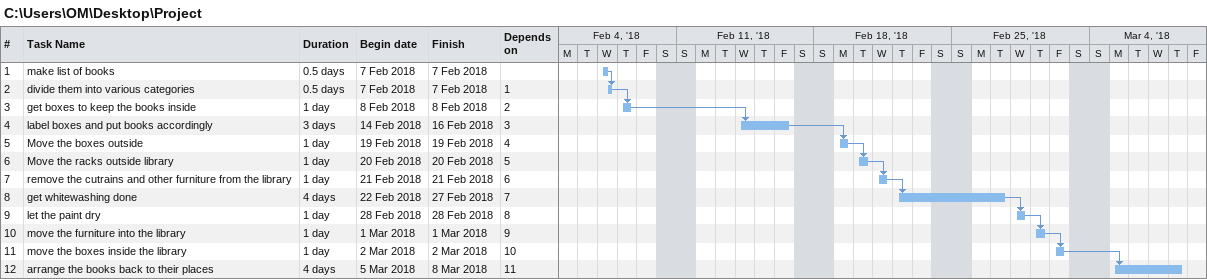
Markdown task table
C:\Users\OM\Desktop\Project

| ID | Task | Duration | Start | Finish | Predecessors |
|---|---|---|---|---|---|
| 1 | make list of books | 0.5d | 2018-02-07 | 2018-02-07 |  |
| 2 | divide them into various categories | 0.5d | 2018-02-07 | 2018-02-07 | 1 |
| 3 | get boxes to keep the books inside | 1d | 2018-02-08 | 2018-02-08 | 2 |
| 4 | label boxes and put books accordingly | 3d | 2018-02-14 | 2018-02-16 | 3 |
| 5 | Move the boxes outside | 1d | 2018-02-19 | 2018-02-19 | 4 |
| 6 | Move the racks outside library | 1d | 2018-02-20 | 2018-02-20 | 5 |
| 7 | remove the cutrains and other furniture from the library | 1d | 2018-02-21 | 2018-02-21 | 6 |
| 8 | get whitewashing done | 4d | 2018-02-22 | 2018-02-27 | 7 |
| 9 | let the paint dry | 1d | 2018-02-28 | 2018-02-28 | 8 |
| 10 | move the furniture into the library | 1d | 2018-03-01 | 2018-03-01 | 9 |
| 11 | move the boxes inside the library | 1d | 2018-03-02 | 2018-03-02 | 10 |
| 12 | arrange the books back to their places | 4d | 2018-03-05 | 2018-03-08 | 11 |
